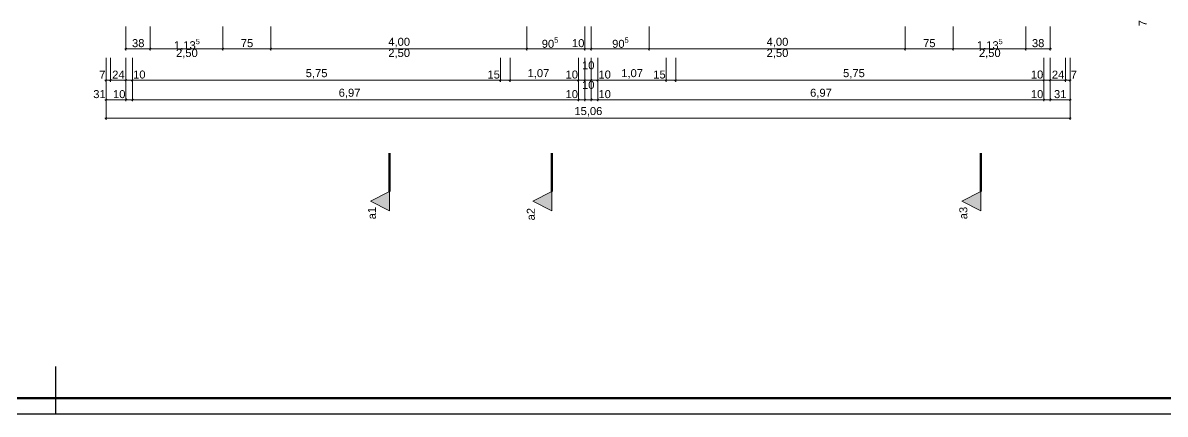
# Model space of a CAD drawing. Extents: x 0 to 42, y 0 to 29.7.
# Drawn here: x 9.99 to 27.84, y 0 to 6.11 of the extents above; entities that cross this region are included whole.
import ezdxf
from ezdxf.xclip import XClip

# ---------------------------------------------------------------- set-up
doc = ezdxf.new("R2010")
doc.units = 0
doc.header["$MEASUREMENT"] = 0
doc.header["$XCLIPFRAME"] = 0
doc.linetypes.add('Strichpunktlinie', pattern=[0.335139, 0.176389, -0.088194, 0, -0.070556])
for name, color, linetype in [('0_10 - Schnitte', 7, 'Continuous'), ('0_40 - Planköpfe', 7, 'Continuous'), ('5_00 - WP Ausbau - Bemaßung', 7, 'Continuous')]:
    doc.layers.add(name, color=color, linetype=linetype)
doc.styles.add('ERSTELLTER_STIL_1', font='arial.ttf')

# ---------------------------------------------------------------- blocks, each defined once
blk = doc.blocks.new('Zeichnung_1_1', base_point=(26.132, 15.727))
at = {"layer": '0_10 - Schnitte', "linetype": 'Continuous', "lineweight": 18, "true_color": 0x05000d}
for points in [[(15.717, 3.176), (15.717, 3.476), (15.417, 3.326)], [(18.253, 3.176), (18.253, 3.476), (17.953, 3.326)], [(24.958, 3.176), (24.958, 3.476), (24.658, 3.326)]]:
    blk.add_hatch(color=178, dxfattribs=at).paths.add_polyline_path(points)
at = {"layer": '0_10 - Schnitte', "color": 178, "linetype": 'Strichpunktlinie', "lineweight": 50, "ltscale": 20, "true_color": 0x05000d}
for p, q in [((15.717, 3.476), (15.717, 4.076)), ((18.253, 3.476), (18.253, 4.076)), ((24.958, 3.476), (24.958, 4.076))]:
    blk.add_line(p, q, dxfattribs=at)
at = {"layer": '0_10 - Schnitte', "color": 178, "linetype": 'Continuous', "lineweight": 18, "ltscale": 20, "true_color": 0x05000d, "flags": 128}
for points in [[(15.717, 3.176), (15.717, 3.476), (15.417, 3.326)], [(18.253, 3.176), (18.253, 3.476), (17.953, 3.326)], [(24.958, 3.176), (24.958, 3.476), (24.658, 3.326)]]:
    blk.add_lwpolyline(points, close=True, dxfattribs=at)
at = {"layer": '5_00 - WP Ausbau - Bemaßung', "color": 178, "linetype": 'Continuous', "lineweight": 18, "ltscale": 20, "true_color": 0x05000d}
for p, q in [((11.598, 5.681), (11.598, 6.055)), ((11.979, 5.681), (11.979, 6.055)), ((13.114, 5.681), (13.114, 6.055)), ((13.863, 5.681), (13.863, 6.055)), ((17.863, 5.681), (17.863, 6.055)), ((18.769, 5.681), (18.769, 6.055)), ((18.869, 5.681), (18.869, 6.055)), ((19.774, 5.681), (19.774, 6.055)), ((23.774, 5.681), (23.774, 6.055)), ((24.524, 5.681), (24.524, 6.055)), ((25.659, 5.681), (25.659, 6.055)), ((26.04, 5.681), (26.04, 6.055)), ((11.61, 5.717), (11.585, 5.692)), ((11.991, 5.717), (11.966, 5.692)), ((13.126, 5.717), (13.101, 5.692)), ((13.875, 5.717), (13.85, 5.692)), ((17.875, 5.717), (17.85, 5.692)), ((18.781, 5.717), (18.756, 5.692)), ((18.881, 5.717), (18.856, 5.692)), ((19.786, 5.717), (19.761, 5.692)), ((23.786, 5.717), (23.761, 5.692)), ((24.536, 5.717), (24.511, 5.692)), ((25.671, 5.717), (25.646, 5.692)), ((26.027, 5.692), (26.052, 5.717)), ((11.289, 5.192), (11.289, 5.565)), ((11.358, 5.192), (11.358, 5.565)), ((11.579, 5.705), (11.598, 5.705)), ((11.598, 5.705), (11.979, 5.705)), ((11.598, 5.192), (11.598, 5.565)), ((11.698, 5.192), (11.698, 5.565)), ((11.979, 5.705), (13.114, 5.705)), ((13.114, 5.705), (13.863, 5.705)), ((13.863, 5.705), (17.863, 5.705)), ((17.449, 5.192), (17.449, 5.565)), ((17.599, 5.192), (17.599, 5.565)), ((17.863, 5.705), (18.769, 5.705)), ((18.669, 5.192), (18.669, 5.565)), ((18.769, 5.705), (18.869, 5.705)), ((18.769, 5.192), (18.769, 5.565)), ((18.869, 5.705), (19.774, 5.705)), ((18.869, 5.192), (18.869, 5.565)), ((18.969, 5.192), (18.969, 5.565)), ((19.774, 5.705), (23.774, 5.705)), ((20.039, 5.192), (20.039, 5.565)), ((20.189, 5.192), (20.189, 5.565)), ((23.774, 5.705), (24.524, 5.705)), ((24.524, 5.705), (25.659, 5.705)), ((25.659, 5.705), (26.04, 5.705)), ((25.94, 5.192), (25.94, 5.565)), ((26.04, 5.705), (26.058, 5.705)), ((26.04, 5.192), (26.04, 5.565)), ((26.28, 5.192), (26.28, 5.565)), ((26.349, 5.192), (26.349, 5.565)), ((11.27, 5.215), (11.289, 5.215)), ((11.301, 5.228), (11.276, 5.203)), ((11.289, 4.886), (11.289, 5.259)), ((11.289, 5.215), (11.358, 5.215)), ((11.37, 5.228), (11.345, 5.203)), ((11.358, 5.215), (11.598, 5.215)), ((11.61, 5.228), (11.585, 5.203)), ((11.598, 4.886), (11.598, 5.259)), ((11.598, 5.215), (11.698, 5.215)), ((11.71, 5.228), (11.685, 5.203)), ((11.698, 4.886), (11.698, 5.259)), ((11.698, 5.215), (17.449, 5.215)), ((17.461, 5.228), (17.436, 5.203)), ((17.449, 5.215), (17.599, 5.215)), ((17.611, 5.228), (17.586, 5.203)), ((17.599, 5.215), (18.669, 5.215)), ((18.681, 5.228), (18.656, 5.203)), ((18.669, 4.886), (18.669, 5.259)), ((18.669, 5.215), (18.769, 5.215)), ((18.781, 5.228), (18.756, 5.203)), ((18.769, 4.886), (18.769, 5.259)), ((18.769, 5.215), (18.869, 5.215)), ((18.881, 5.228), (18.856, 5.203)), ((18.869, 4.886), (18.869, 5.259)), ((18.869, 5.215), (18.969, 5.215)), ((18.981, 5.228), (18.956, 5.203)), ((18.969, 4.886), (18.969, 5.259)), ((18.969, 5.215), (20.039, 5.215)), ((20.051, 5.228), (20.026, 5.203)), ((20.039, 5.215), (20.189, 5.215)), ((20.201, 5.228), (20.176, 5.203)), ((20.189, 5.215), (25.94, 5.215)), ((25.952, 5.228), (25.927, 5.203)), ((25.94, 4.886), (25.94, 5.259)), ((25.94, 5.215), (26.04, 5.215)), ((26.052, 5.228), (26.027, 5.203)), ((26.04, 4.886), (26.04, 5.259)), ((26.04, 5.215), (26.28, 5.215)), ((26.292, 5.228), (26.267, 5.203)), ((26.28, 5.215), (26.349, 5.215)), ((26.336, 5.203), (26.361, 5.228)), ((26.349, 4.886), (26.349, 5.259)), ((26.349, 5.215), (26.367, 5.215)), ((11.27, 4.909), (11.289, 4.909)), ((11.301, 4.922), (11.276, 4.897)), ((11.289, 4.599), (11.289, 4.973)), ((11.289, 4.909), (11.598, 4.909)), ((11.61, 4.922), (11.585, 4.897)), ((11.598, 4.909), (11.698, 4.909)), ((11.71, 4.922), (11.685, 4.897)), ((11.698, 4.909), (18.669, 4.909)), ((18.681, 4.922), (18.656, 4.897)), ((18.669, 4.909), (18.769, 4.909)), ((18.781, 4.922), (18.756, 4.897)), ((18.769, 4.909), (18.869, 4.909)), ((18.881, 4.922), (18.856, 4.897)), ((18.869, 4.909), (18.969, 4.909)), ((18.981, 4.922), (18.956, 4.897)), ((18.969, 4.909), (25.94, 4.909)), ((25.952, 4.922), (25.927, 4.897)), ((25.94, 4.909), (26.04, 4.909)), ((26.052, 4.922), (26.027, 4.897)), ((26.04, 4.909), (26.349, 4.909)), ((26.336, 4.897), (26.361, 4.922)), ((26.349, 4.599), (26.349, 4.973)), ((26.349, 4.909), (26.367, 4.909)), ((11.27, 4.623), (11.289, 4.623)), ((11.301, 4.635), (11.276, 4.61)), ((11.289, 4.623), (26.349, 4.623)), ((26.336, 4.61), (26.361, 4.635)), ((26.349, 4.623), (26.367, 4.623))]:
    blk.add_line(p, q, dxfattribs=at)
at = {"layer": '0_10 - Schnitte', "color": 178, "linetype": 'Continuous', "lineweight": 18, "true_color": 0x05000d, "char_height": 0.125, "attachment_point": 7, "rotation": 90, "style": 'ERSTELLTER_STIL_1'}
for s, insert in [('\\A1;{\\pql;\\pt0;\\fArial|b0|i0|c0|p38;a1}', (15.505, 3.043)), ('\\A1;{\\pql;\\pt0;\\fArial|b0|i0|c0|p38;a3}', (24.746, 3.044)), ('\\A1;{\\pql;\\pt0;\\fArial|b0|i0|c0|p38;a2}', (17.988, 3.026))]:
    blk.add_mtext(s, dxfattribs=dict(at, insert=insert))
at = {"layer": '5_00 - WP Ausbau - Bemaßung', "color": 178, "linetype": 'Continuous', "lineweight": 18, "true_color": 0x05000d, "insert": (27.547, 6.057), "char_height": 0.125, "width": 0.09486, "attachment_point": 7, "rotation": 90, "style": 'ERSTELLTER_STIL_1'}
blk.add_mtext('\\A1;{\\pql;\\fArial|b0|i0|c0|p38;7}', dxfattribs=at)
at = {"layer": '5_00 - WP Ausbau - Bemaßung', "color": 178, "linetype": 'Continuous', "lineweight": 18, "true_color": 0x05000d, "char_height": 0.125, "attachment_point": 7, "style": 'ERSTELLTER_STIL_1'}
for s, insert, width in [('\\A1;{\\pql;\\fArial|b0|i0|c0|p38;38}', (11.693, 5.73), 0.18971), ('\\A1;{\\pql;\\fArial|b0|i0|c0|p38;75}', (13.393, 5.73), 0.18971), ('\\A1;{\\pql;\\fArial|b0|i0|c0|p38;4,00}', (15.697, 5.73), 0.33257), ('\\A1;{\\pql;\\fArial|b0|i0|c0|p38;10}', (18.567, 5.73), 0.18971), ('\\A1;{\\pql;\\fArial|b0|i0|c0|p38;4,00}', (21.608, 5.73), 0.33257), ('\\A1;{\\pql;\\fArial|b0|i0|c0|p38;75}', (24.054, 5.73), 0.18971), ('\\A1;{\\pql;\\fArial|b0|i0|c0|p38;38}', (25.754, 5.73), 0.18971), ('\\A1;{\\pql;\\fArial|b0|i0|c0|p38;2,50}', (12.38, 5.555), 0.33257), ('\\A1;{\\pql;\\fArial|b0|i0|c0|p38;2,50}', (15.697, 5.555), 0.33257), ('\\A1;{\\pql;\\fArial|b0|i0|c0|p38;2,50}', (21.608, 5.555), 0.33257), ('\\A1;{\\pql;\\fArial|b0|i0|c0|p38;2,50}', (24.925, 5.555), 0.33257), ('\\A1;{\\pql;\\fArial|b0|i0|c0|p38;7}', (11.181, 5.24), 0.09486), ('\\A1;{\\pql;\\fArial|b0|i0|c0|p38;24}', (11.383, 5.24), 0.18971), ('\\A1;{\\pql;\\fArial|b0|i0|c0|p38;10}', (11.71, 5.24), 0.18971), ('\\A1;{\\pql;\\fArial|b0|i0|c0|p38;5,75}', (14.407, 5.24), 0.33257), ('\\A1;{\\pql;\\fArial|b0|i0|c0|p38;15}', (17.247, 5.24), 0.18971), ('\\A1;{\\pql;\\fArial|b0|i0|c0|p38;1,07}', (17.873, 5.24), 0.33257), ('\\A1;{\\pql;\\fArial|b0|i0|c0|p38;10}', (18.467, 5.24), 0.18971), ('\\A1;{\\pql;\\fArial|b0|i0|c0|p38;10}', (18.724, 5.384), 0.18971), ('\\A1;{\\pql;\\fArial|b0|i0|c0|p38;10}', (18.981, 5.24), 0.18971), ('\\A1;{\\pql;\\fArial|b0|i0|c0|p38;1,07}', (19.337, 5.24), 0.33257), ('\\A1;{\\pql;\\fArial|b0|i0|c0|p38;15}', (19.837, 5.24), 0.18971), ('\\A1;{\\pql;\\fArial|b0|i0|c0|p38;5,75}', (22.803, 5.24), 0.33257), ('\\A1;{\\pql;\\fArial|b0|i0|c0|p38;10}', (25.737, 5.24), 0.18971), ('\\A1;{\\pql;\\fArial|b0|i0|c0|p38;24}', (26.065, 5.24), 0.18971), ('\\A1;{\\pql;\\fArial|b0|i0|c0|p38;7}', (26.361, 5.24), 0.09486), ('\\A1;{\\pql;\\fArial|b0|i0|c0|p38;10}', (18.724, 5.078), 0.18971), ('\\A1;{\\pql;\\fArial|b0|i0|c0|p38;31}', (11.087, 4.934), 0.18971), ('\\A1;{\\pql;\\fArial|b0|i0|c0|p38;10}', (11.396, 4.934), 0.18971), ('\\A1;{\\pql;\\fArial|b0|i0|c0|p38;6,97}', (14.922, 4.934), 0.33257), ('\\A1;{\\pql;\\fArial|b0|i0|c0|p38;10}', (18.467, 4.934), 0.18971), ('\\A1;{\\pql;\\fArial|b0|i0|c0|p38;10}', (18.981, 4.934), 0.18971), ('\\A1;{\\pql;\\fArial|b0|i0|c0|p38;6,97}', (22.288, 4.934), 0.33257), ('\\A1;{\\pql;\\fArial|b0|i0|c0|p38;10}', (25.737, 4.934), 0.18971), ('\\A1;{\\pql;\\fArial|b0|i0|c0|p38;31}', (26.099, 4.934), 0.18971), ('\\A1;{\\pql;\\fArial|b0|i0|c0|p38;15,06}', (18.605, 4.648), 0.42743)]:
    blk.add_mtext(s, dxfattribs=dict(at, insert=insert, width=width))
for s, insert in [('\\A1;{\\pql;\\fArial|b0|i0|c0|p38;1,13\\fArial|b0|i0|c0|p38;\\A1{\\H.66x;\\S5^  ;}}', (12.349, 5.663)), ('\\A1;{\\pql;\\fArial|b0|i0|c0|p38;90\\fArial|b0|i0|c0|p38;\\A1{\\H.66x;\\S5^  ;}}', (18.095, 5.685)), ('\\A1;{\\pql;\\fArial|b0|i0|c0|p38;90\\fArial|b0|i0|c0|p38;\\A1{\\H.66x;\\S5^  ;}}', (19.195, 5.685)), ('\\A1;{\\pql;\\fArial|b0|i0|c0|p38;1,13\\fArial|b0|i0|c0|p38;\\A1{\\H.66x;\\S5^  ;}}', (24.894, 5.663))]:
    blk.add_mtext(s, dxfattribs=dict(at, insert=insert))

msp = doc.modelspace()

# ---------------------------------------------------------------- linework, layer by layer
at = {"layer": '0_40 - Planköpfe', "color": 178, "linetype": 'Continuous', "lineweight": 25, "ltscale": 20, "true_color": 0x05000d}
for p, q in [((10.5, 0), (10.5, 0.742)), ((42.05, 0), (0, 0))]:
    msp.add_line(p, q, dxfattribs=at)
at = {"layer": '0_40 - Planköpfe', "color": 178, "linetype": 'Continuous', "lineweight": 100, "ltscale": 20, "true_color": 0x05000d}
msp.add_line((0.993, 0.251), (41.805, 0.25), dxfattribs=at)

# ---------------------------------------------------------------- block references
at = {"color": 178, "linetype": 'Continuous', "lineweight": 25, "ltscale": 20, "true_color": 0x05000d}
ref = msp.add_blockref('Zeichnung_1_1', (26.132, 15.727), dxfattribs=at)
XClip(ref).set_block_clipping_path([(4.1980274282, 3.0257570699), (31.7992466844, 24.1343286538)])

doc.saveas('drawing.dxf')
